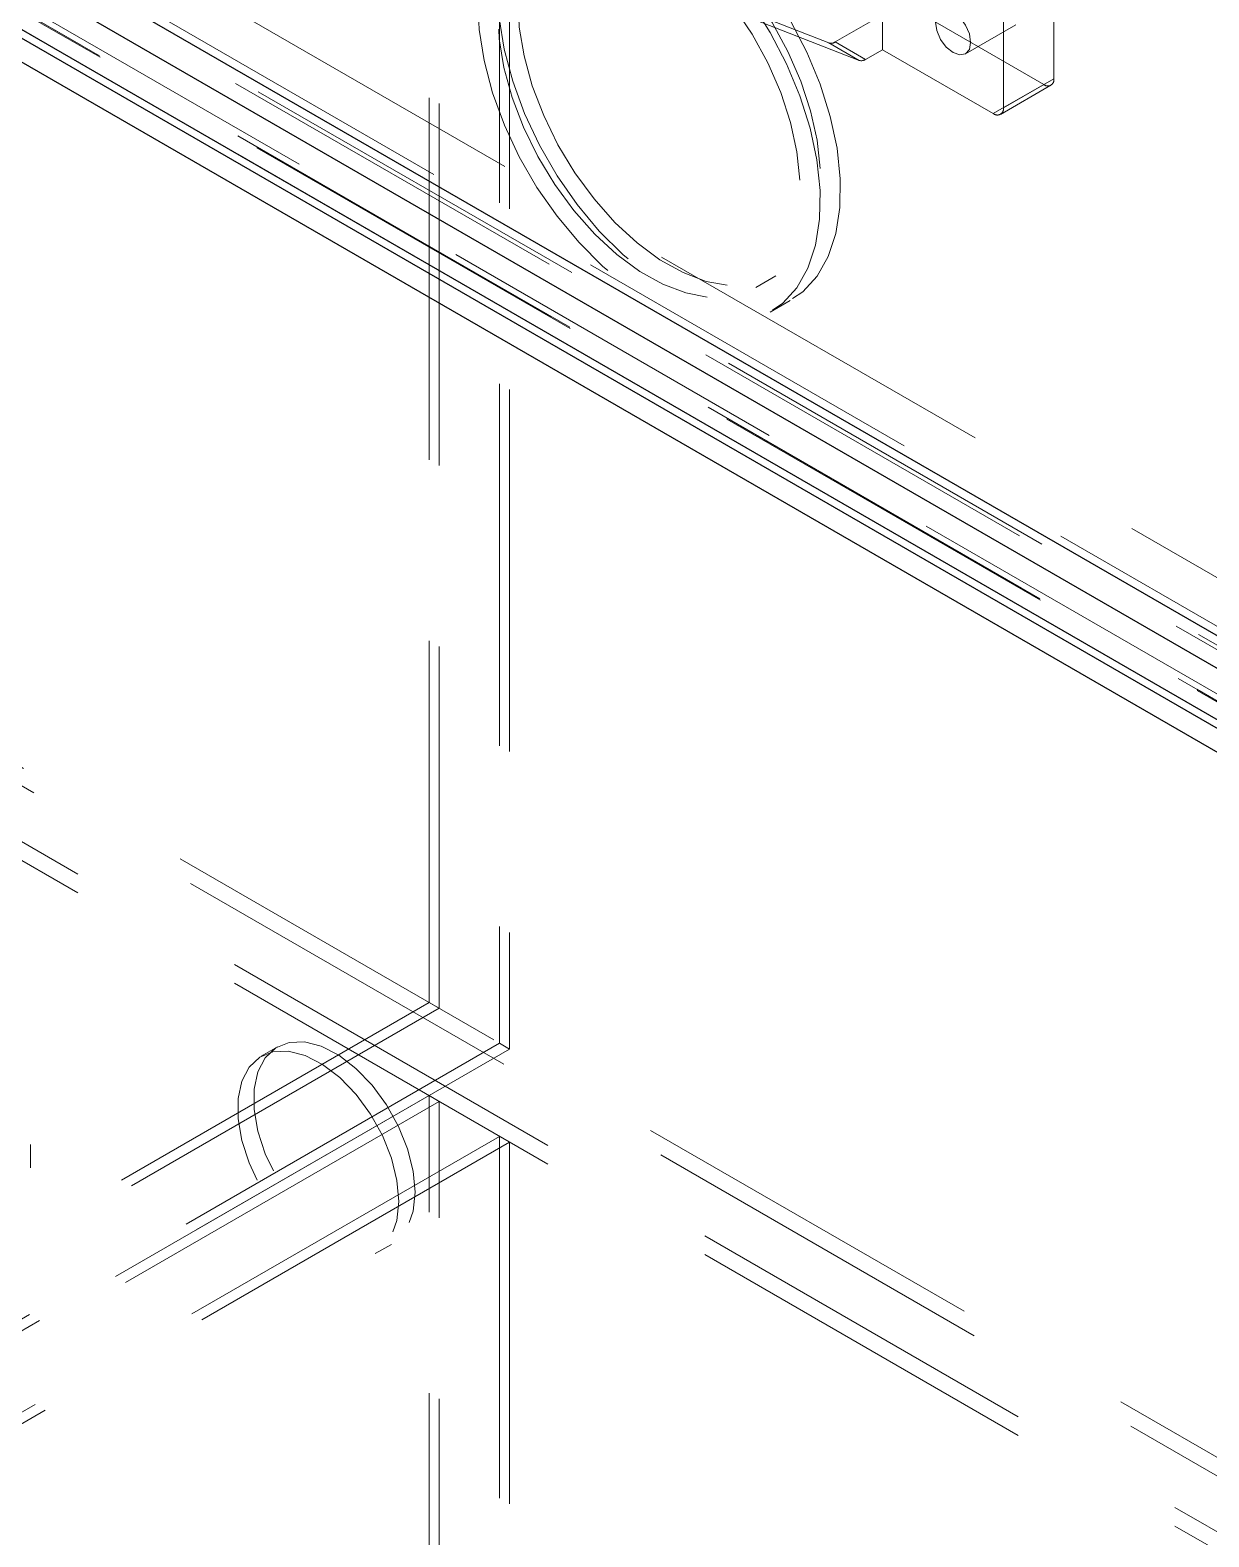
# Model space of a CAD drawing. Header units: millimetres. Extents: x 108 to 5832, y 144 to 4056.
# Drawn here: x 4517.9 to 4600.6, y 3085.7 to 3191.5 of the extents above; entities that cross this region are included whole.
import ezdxf

# ---------------------------------------------------------------- set-up
doc = ezdxf.new("R2010")
doc.units = ezdxf.units.MM
doc.header["$LTSCALE"] = 20
doc.linetypes.add('HIDDEN', pattern=[1.905, 1.27, -0.635])

msp = doc.modelspace()

# ---------------------------------------------------------------- linework, layer by layer
at = {"color": 7, "linetype": 'Continuous', "lineweight": 25}
for p, q in [((4300.95, 3320.01), (5213.12, 2793.43)), ((4300.95, 3316.42), (5213.12, 2789.83)), ((4301.33, 3315.59), (5213.5, 2789.01)), ((4492.69, 3211.61), (4665.22, 3112.01)), ((4665.22, 3103.84), (4492.69, 3203.44))]:
    msp.add_line(p, q, dxfattribs=at)
at = {"color": 1, "linetype": 'HIDDEN', "lineweight": 18}
for p, q in [((5214.25, 2794.08), (4302.79, 3320.25)), ((4302.93, 3320.5), (5214.4, 2794.32)), ((4302.79, 3316.66), (5214.25, 2790.49)), ((4302.83, 3316.57), (5214.3, 2790.39)), ((5214.4, 2790.4), (4302.93, 3316.58)), ((5214.4, 2789.1), (4302.23, 3315.68)), ((4545.9, 3123.23), (4545.9, 3245.71)), ((4546.6, 3122.83), (4546.6, 3245.31)), ((4550.85, 3242.86), (4550.85, 3120.38)), ((4551.55, 3242.45), (4551.55, 3119.97)), ((4363.46, 3228.55), (5280.16, 2699.35)), ((4364.17, 3226.84), (5280.16, 2698.05)), ((5280.16, 2694.13), (4364.17, 3222.92)), ((5280.16, 2692.82), (4363.46, 3222.02)), ((4491.24, 3213.1), (4666.66, 3111.83)), ((4496.22, 3213.65), (4668.76, 3114.05)), ((4589.74, 3212.57), (4589.74, 3188.07)), ((4577.72, 3190.11), (4577.72, 3208.08)), ((4668.76, 3105.88), (4496.22, 3205.49)), ((4586.2, 3186.03), (4586.2, 3203.18)), ((4573.95, 3190.58), (4559.23, 3196.34)), ((4576.07, 3189.35), (4561.35, 3195.12)), ((4579.13, 3193.38), (4574.4, 3190.65)), ((4579.13, 3193.38), (4589.03, 3187.66)), ((4583.54, 3189.82), (4587.08, 3191.86)), ((4573.95, 3190.58), (4576.07, 3189.35)), ((4576.53, 3189.42), (4574.4, 3190.65)), ((4576.53, 3189.42), (4577.72, 3190.11)), ((4577.72, 3190.11), (4585.49, 3185.62)), ((4589.03, 3187.66), (4585.49, 3185.62)), ((4585.99, 3185.57), (4589.53, 3187.61)), ((4586.2, 3186.03), (4589.74, 3188.07)), ((4568.83, 3173.42), (4570.24, 3174.23)), ((4569.83, 3171.68), (4571.24, 3172.5)), ((4491.31, 3091.72), (4545.9, 3123.23)), ((4545.9, 3123.23), (4546.6, 3122.83)), ((4492.02, 3091.31), (4546.6, 3122.83)), ((4550.85, 3120.38), (4496.26, 3088.86)), ((4551.55, 3119.97), (4496.96, 3088.45)), ((4535.25, 3120.12), (4534.12, 3119.46)), ((4551.55, 3119.97), (4550.85, 3120.38)), ((4545.9, 3116.7), (4491.31, 3085.19)), ((4545.9, 3116.7), (4546.6, 3116.29)), ((4545.9, 2994.22), (4545.9, 3116.7)), ((4546.6, 3116.29), (4492.02, 3084.78)), ((4546.6, 2993.81), (4546.6, 3116.29)), ((4496.26, 3082.33), (4550.85, 3113.84)), ((4496.96, 3081.92), (4551.55, 3113.44)), ((4551.55, 3113.44), (4550.85, 3113.84)), ((4550.85, 3113.84), (4550.85, 2991.36)), ((4551.55, 3113.44), (4551.55, 2990.95)), ((4517.92, 3111.64), (4517.92, 3113.27)), ((4542.12, 3105.61), (4543.25, 3106.26))]:
    msp.add_line(p, q, dxfattribs=at)
at = {"color": 1, "linetype": 'HIDDEN', "lineweight": 18, "flags": 128}
for points in [[(4574.75, 3181.05), (4574.53, 3183.19), (4574.05, 3185.41), (4573.34, 3187.68), (4572.4, 3189.93), (4571.25, 3192.13), (4569.92, 3194.22), (4568.44, 3196.16), (4566.84, 3197.91), (4565.15, 3199.44), (4563.41, 3200.7), (4561.65, 3201.68), (4559.92, 3202.35), (4558.25, 3202.69), (4556.68, 3202.71), (4555.23, 3202.4), (4553.94, 3201.76), (4552.85, 3200.81), (4551.96, 3199.58), (4551.3, 3198.08), (4550.89, 3196.35), (4550.73, 3194.42), (4550.82, 3192.34), (4551.17, 3190.15), (4551.77, 3187.9), (4552.6, 3185.64), (4553.64, 3183.41), (4554.88, 3181.26), (4556.29, 3179.24), (4557.84, 3177.38), (4559.49, 3175.74), (4561.21, 3174.34), (4562.96, 3173.22), (4564.71, 3172.4), (4566.41, 3171.89), (4568.04, 3171.7), (4569.56, 3171.85), (4570.93, 3172.33), (4572.12, 3173.12), (4573.12, 3174.22), (4573.89, 3175.59), (4574.43, 3177.21), (4574.72, 3179.04), (4574.75, 3181.05)], [(4573.33, 3180.23), (4573.11, 3182.37), (4572.64, 3184.6), (4571.92, 3186.86), (4570.98, 3189.11), (4569.83, 3191.31), (4568.51, 3193.4), (4567.03, 3195.34), (4565.42, 3197.1), (4563.73, 3198.62), (4561.99, 3199.88), (4560.24, 3200.86), (4558.51, 3201.53), (4556.84, 3201.88), (4555.26, 3201.89), (4553.82, 3201.58), (4552.53, 3200.94), (4551.43, 3200), (4550.54, 3198.76), (4549.89, 3197.26), (4549.47, 3195.53), (4549.31, 3193.6), (4549.41, 3191.53), (4549.76, 3189.34), (4550.35, 3187.09), (4551.18, 3184.82), (4552.23, 3182.59), (4553.47, 3180.44), (4554.88, 3178.42), (4556.42, 3176.57), (4558.07, 3174.92), (4559.79, 3173.53), (4561.55, 3172.4), (4563.29, 3171.58), (4565, 3171.07), (4566.63, 3170.89), (4568.14, 3171.04), (4569.51, 3171.51), (4570.71, 3172.31), (4571.7, 3173.4), (4572.48, 3174.77), (4573.01, 3176.39), (4573.3, 3178.22), (4573.33, 3180.23)], [(4571.92, 3180.96), (4571.71, 3182.94), (4571.25, 3185), (4570.57, 3187.1), (4569.66, 3189.18), (4568.56, 3191.19), (4567.29, 3193.09), (4565.88, 3194.84), (4564.37, 3196.39), (4562.78, 3197.7), (4561.16, 3198.75), (4559.54, 3199.51), (4557.97, 3199.96), (4556.47, 3200.1), (4555.09, 3199.91), (4553.85, 3199.41), (4552.79, 3198.6), (4551.93, 3197.51), (4551.29, 3196.16), (4550.89, 3194.57), (4550.73, 3192.8), (4550.82, 3190.88), (4551.15, 3188.85), (4551.72, 3186.76), (4552.52, 3184.67), (4553.53, 3182.62), (4554.71, 3180.65), (4556.06, 3178.82), (4557.52, 3177.17), (4559.08, 3175.74), (4560.69, 3174.55), (4562.31, 3173.64), (4563.91, 3173.04), (4565.45, 3172.74), (4566.9, 3172.77), (4568.21, 3173.11), (4569.36, 3173.77), (4570.33, 3174.72), (4571.08, 3175.95), (4571.6, 3177.42), (4571.89, 3179.1), (4571.92, 3180.96)], [(4573.34, 3181.77), (4573.12, 3183.76), (4572.67, 3185.82), (4571.98, 3187.91), (4571.08, 3189.99), (4569.98, 3192.01), (4568.71, 3193.91), (4567.3, 3195.66), (4565.78, 3197.2), (4564.2, 3198.52), (4562.57, 3199.57), (4560.96, 3200.33), (4559.38, 3200.78), (4557.89, 3200.92), (4556.5, 3200.73), (4555.27, 3200.23), (4554.21, 3199.42), (4553.35, 3198.33), (4552.71, 3196.97), (4552.3, 3195.39), (4552.14, 3193.62), (4552.23, 3191.69), (4552.56, 3189.67), (4553.14, 3187.58), (4553.94, 3185.49), (4554.94, 3183.43), (4556.13, 3181.47), (4557.47, 3179.64), (4558.94, 3177.99), (4560.49, 3176.55), (4562.1, 3175.37), (4563.73, 3174.46), (4565.33, 3173.85), (4566.87, 3173.56), (4568.31, 3173.58), (4569.62, 3173.93), (4570.78, 3174.59), (4571.74, 3175.54), (4572.49, 3176.77), (4573.02, 3178.24), (4573.3, 3179.92), (4573.34, 3181.77)], [(4583.9, 3190.62), (4583.81, 3191.22), (4583.54, 3191.84), (4583.14, 3192.38), (4582.67, 3192.77), (4582.19, 3192.93), (4581.79, 3192.85), (4581.52, 3192.54), (4581.43, 3192.05), (4581.52, 3191.45), (4581.79, 3190.83), (4582.19, 3190.29), (4582.67, 3189.91), (4583.14, 3189.74), (4583.54, 3189.82), (4583.81, 3190.13), (4583.9, 3190.62)], [(4543.78, 3109.27), (4543.64, 3110.75), (4543.25, 3112.31), (4542.62, 3113.89), (4541.78, 3115.4), (4540.77, 3116.78), (4539.63, 3117.96), (4538.42, 3118.88), (4537.2, 3119.51), (4536.02, 3119.81), (4534.94, 3119.78), (4534.01, 3119.4), (4533.27, 3118.7), (4532.76, 3117.72), (4532.49, 3116.49), (4532.49, 3115.08), (4532.76, 3113.54), (4533.27, 3111.97), (4534.01, 3110.41), (4534.94, 3108.96), (4536.02, 3107.68), (4537.2, 3106.62), (4538.42, 3105.84), (4539.63, 3105.37), (4540.77, 3105.23), (4541.78, 3105.44), (4542.62, 3105.98), (4543.25, 3106.83), (4543.64, 3107.94), (4543.78, 3109.27)], [(4544.91, 3109.92), (4544.77, 3111.4), (4544.38, 3112.97), (4543.75, 3114.54), (4542.91, 3116.05), (4541.9, 3117.43), (4540.76, 3118.61), (4539.56, 3119.53), (4538.33, 3120.16), (4537.16, 3120.47), (4536.08, 3120.43), (4535.14, 3120.05), (4534.4, 3119.35), (4533.89, 3118.37), (4533.63, 3117.14), (4533.63, 3115.73), (4533.89, 3114.2), (4534.4, 3112.62), (4535.14, 3111.07), (4536.08, 3109.61), (4537.16, 3108.33), (4538.33, 3107.27), (4539.56, 3106.49), (4540.76, 3106.02), (4541.9, 3105.89), (4542.91, 3106.1), (4543.75, 3106.64), (4544.38, 3107.48), (4544.77, 3108.6), (4544.91, 3109.92)]]:
    msp.add_lwpolyline(points, dxfattribs=at)
at = {"color": 1, "linetype": 'HIDDEN', "lineweight": 18}
for centre, radius, start, end in [((4574.1, 3191.09), 0.535, 253.4376, 304.3949), ((4576.22, 3189.87), 0.535, 253.4376, 304.3949), ((4589.31, 3188), 0.437, 230.8038, 9.2188), ((4585.77, 3185.96), 0.437, 230.8038, 9.2188)]:
    msp.add_arc(centre, radius, start, end, dxfattribs=at)

doc.saveas('drawing.dxf')
